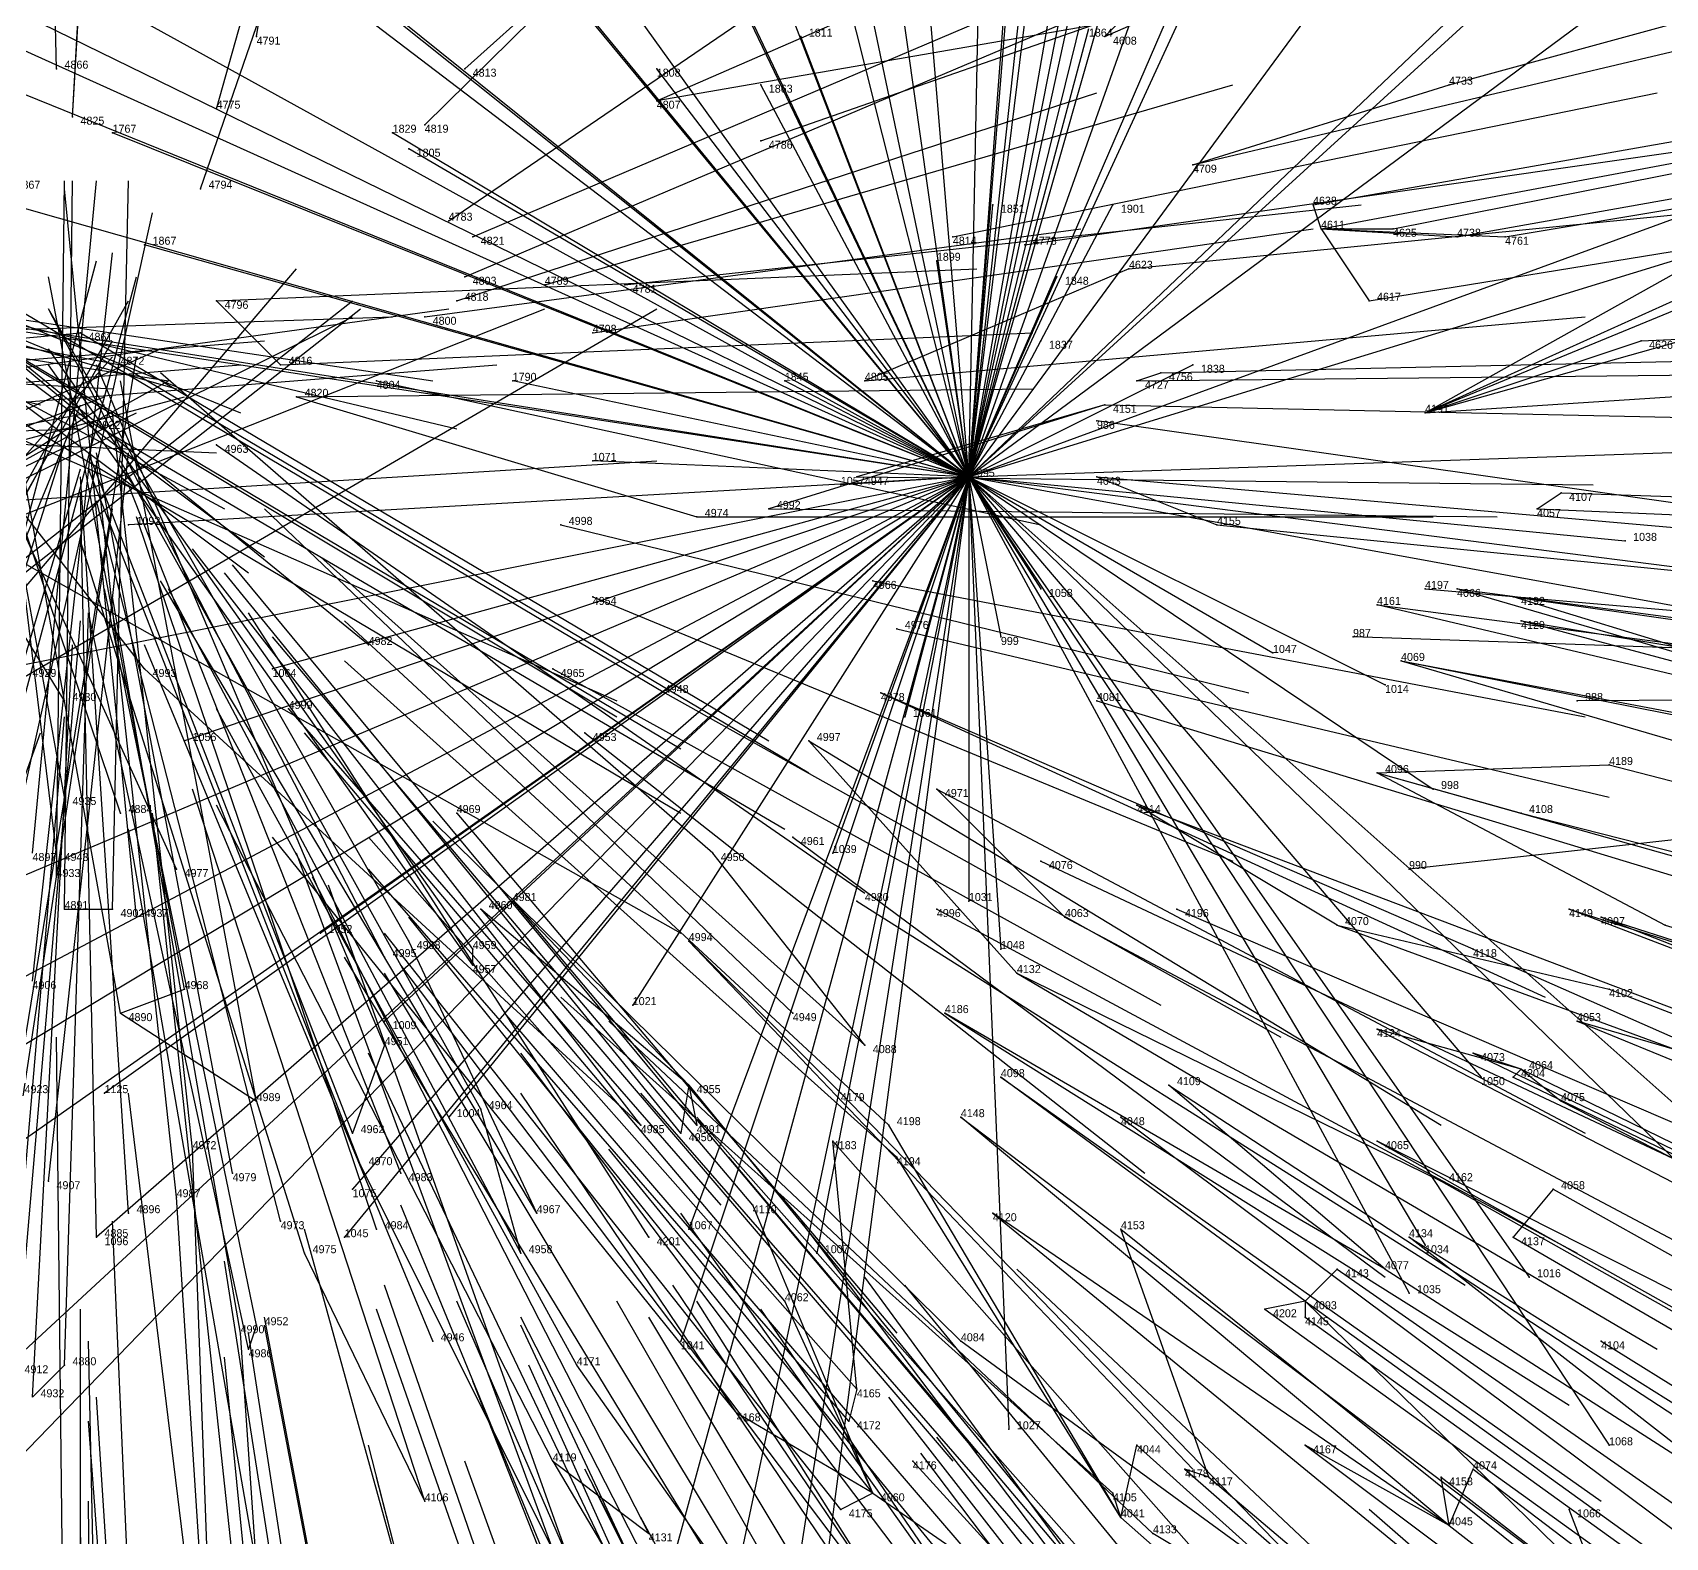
# Model space of a CAD drawing. Extents: x -0.5 to 0.59, y -0.5 to 0.58.
# Drawn here: x -0.008 to 0.196, y -0.1385 to 0.0495 of the extents above; entities that cross this region are included whole.
import ezdxf

# ---------------------------------------------------------------- set-up
doc = ezdxf.new("R2010")
doc.units = 0
for name, color, linetype in [('Facilities', 3, 'CONTINUOUS'), ('Facilities_lines', 3, 'CONTINUOUS'), ('Normals', 1, 'CONTINUOUS'), ('Source_points', 5, 'CONTINUOUS'), ('Text', 3, 'CONTINUOUS')]:
    doc.layers.add(name, color=color, linetype=linetype)

msp = doc.modelspace()

# ---------------------------------------------------------------- linework, layer by layer
at = {"layer": 'Facilities', "color": 3}
for p in [(0.02, 0.049, -0.132), (-0.005, 0.045, -0.114), (0.046, 0.045, -0.161), (-0.003, 0.039, -0.098), (0.015, 0.04, -0.107), (0.041, 0.038, -0.139), (0.083, 0.036, -0.226), (0.137, 0.033, -0.351), (0.013, 0.03, -0.083), (0.044, 0.026, -0.127), (0.153, 0.025, -0.388), (0.047, 0.024, -0.132), (0.107, 0.024, -0.273), (0.116, 0.023, -0.296), (0.046, 0.019, -0.125), (0.129, 0.02, -0.326), (0.056, 0.018, -0.146), (0.066, 0.018, -0.171), (0.015, 0.016, -0.056), (0.045, 0.016, -0.12), (0.041, 0.014, -0.109), (0.062, 0.012, -0.158), (0.035, 0.006, -0.088), (0.13, 0.006, -0.326), (0.025, 0.004, -0.064), (0.126, 0.003, -0.316), (0.166, 0.002, -0.414), (0.015, -0.002, -0.038), (0.109, -0.006, -1.25), (0.125, -0.006, -0.312), (0.18, -0.01, -0.45), (0.058, -0.012, -0.149), (0.097, -0.019, -0.246), (0.166, -0.02, -0.417), (0.062, -0.021, -0.163), (0.1, -0.025, -0.258), (0.034, -0.027, -0.108), (0.057, -0.03, -0.161), (0.163, -0.029, -0.413), (-0.004, -0.034, -0.085), (0.071, -0.033, -0.194), (0.125, -0.034, -0.323), (0.024, -0.035, -0.105), (0.061, -0.038, -0.181), (0.16, -0.043, -0.415), (-0.004, -0.046, -0.116), (0.003, -0.048, -0.119), (0.045, -0.048, -0.164), (0.087, -0.051, -0.253), (-0.005, -0.053, -0.133), (0.01, -0.055, -0.141), (0.118, -0.054, -0.326), (-0.005, -0.056, -0.14), (0.095, -0.059, -0.28), (-0.004, -0.06, -0.15), (0.005, -0.061, -0.152), (0.105, -0.06, -0.302), (0.121, -0.061, -0.338), (0.135, -0.06, -0.37), (0.155, -0.062, -0.418), (0.172, -0.065, -0.459), (0.036, -0.066, -0.188), (0.047, -0.067, -0.205), (0.115, -0.068, -0.333), (0.003, -0.073, -0.183), (0.087, -0.073, -0.284), (0.036, -0.077, -0.212), (0.096, -0.077, -0.308), (0.178, -0.08, -0.488), (0.074, -0.082, -0.278), (0.093, -0.083, -0.312), (0.068, -0.087, -0.277), (0.128, -0.086, -0.385), (0.017, -0.093, -0.237), (0.038, -0.093, -0.253), (-0.006, -0.094, -0.236), (0.182, -0.095, -0.514), (0.004, -0.098, -0.245), (0.023, -0.099, -0.255), (0.055, -0.098, -0.28), (0, -0.101, -0.252), (0.035, -0.1, -0.264), (0.069, -0.101, -0.306), (0.053, -0.103, -0.289), (0.161, -0.105, -0.48), (0.151, -0.109, -0.467), (0.02, -0.112, -0.284), (0.042, -0.114, -0.303), (0.188, -0.114, -0.549), (-0.004, -0.117, -0.291), (0.095, -0.12, -0.383), (0.057, -0.129, -0.352), (0.102, -0.129, -0.411), (0.139, -0.131, -0.478), (0.041, -0.134, -0.349), (0.097, -0.133, -0.412), (0.128, -0.136, -0.466), (0.169, -0.137, -0.543)]:
    msp.add_point(p, dxfattribs=at)
at = {"layer": 'Facilities_lines', "color": 3}
for p, q in [((0.109, -0.006, -1.25), (0.112, 0.143, -1.25)), ((0.109, -0.006, -1.25), (0.127, 0.14, -1.25)), ((0.109, -0.006, -1.25), (0.12, 0.139, -1.25)), ((0.109, -0.006, -1.25), (0.146, 0.124, -1.25)), ((0.109, -0.006, -1.25), (0.091, 0.121, -1.25)), ((0.109, -0.006, -1.25), (0.247, 0.12, -1.25)), ((0.109, -0.006, -1.25), (0.138, 0.112, -1.25)), ((-0.003, 0.039, -0.098), (0.001, 0.107, -0.268)), ((0.109, -0.006, -1.25), (0.157, 0.105, -1.25)), ((0.109, -0.006, -1.25), (0.03, 0.104, -1.25)), ((0.109, -0.006, -1.25), (0.086, 0.104, -1.25)), ((0.109, -0.006, -1.25), (0.128, 0.103, -1.25)), ((0.109, -0.006, -1.25), (0.082, 0.101, -1.25)), ((0.109, -0.006, -1.25), (0.06, 0.097, -1.25)), ((0.109, -0.006, -1.25), (0.213, 0.093, -1.25)), ((0.109, -0.006, -1.25), (0.128, 0.09, -1.25)), ((0.109, -0.006, -1.25), (0.035, 0.084, -1.25)), ((0.109, -0.006, -1.25), (0.15, 0.083, -1.25)), ((0.109, -0.006, -1.25), (0.128, 0.081, -1.25)), ((0.109, -0.006, -1.25), (0.173, 0.081, -1.25)), ((0.109, -0.006, -1.25), (0, 0.077, -1.25)), ((0.109, -0.006, -1.25), (0.042, 0.075, -1.25)), ((0.109, -0.006, -1.25), (-0.055, 0.068, -1.25)), ((0.109, -0.006, -1.25), (-0.027, 0.069, -1.25)), ((0.109, -0.006, -1.25), (0.073, 0.069, -1.25)), ((0.109, -0.006, -1.25), (0.081, 0.067, -1.25)), ((0.109, -0.006, -1.25), (0.103, 0.066, -1.25)), ((0.109, -0.006, -1.25), (-0.054, 0.06, -1.25)), ((0.109, -0.006, -1.25), (0.025, 0.061, -1.25)), ((0.109, -0.006, -1.25), (-0.024, 0.059, -1.25)), ((0.109, -0.006, -1.25), (0.116, 0.058, -1.25)), ((0.109, -0.006, -1.25), (0.194, 0.057, -1.25)), ((0.109, -0.006, -1.25), (0.114, 0.056, -1.25)), ((0.109, -0.006, -1.25), (0.131, 0.056, -1.25)), ((0.109, -0.006, -1.25), (0.038, 0.051, -1.25)), ((0.128, 0.051, -0.343), (0.07, 0.041, -0.202)), ((0.109, -0.006, -1.25), (0.088, 0.049, -1.25)), ((0.109, -0.006, -1.25), (0.124, 0.05, -1.25)), ((0.128, 0.051, -0.343), (0.126, 0.049, -0.338)), ((0.109, -0.006, -1.25), (0.07, 0.045, -1.25)), ((0.109, -0.006, -1.25), (0.083, 0.043, -1.25)), ((0.137, 0.033, -0.351), (0.169, 0.043, -0.436)), ((0.109, -0.006, -1.25), (0.24, 0.042, -1.25)), ((0.109, -0.006, -1.25), (-0.053, 0.04, -1.25)), ((0.109, -0.006, -1.25), (0.002, 0.037, -1.25)), ((0.109, -0.006, -1.25), (0.037, 0.037, -1.25)), ((0.109, -0.006, -1.25), (0.039, 0.035, -1.25)), ((0.109, -0.006, -1.25), (0.236, 0.033, -1.25)), ((0.109, -0.006, -1.25), (0.112, 0.028, -1.25)), ((0.109, -0.006, -1.25), (0.127, 0.028, -1.25)), ((0.153, 0.025, -0.388), (0.152, 0.028, -0.386)), ((0.153, 0.025, -0.388), (0.159, 0.016, -0.4)), ((0.153, 0.025, -0.388), (0.162, 0.025, -0.408)), ((0.153, 0.025, -0.388), (0.17, 0.024, -0.428)), ((0.153, 0.025, -0.388), (0.176, 0.024, -0.443)), ((0.109, -0.006, -1.25), (0.006, 0.023, -1.25)), ((0.109, -0.006, -1.25), (0.105, 0.021, -1.25)), ((0.166, 0.002, -0.414), (0.2, 0.021, -0.503)), ((0.129, 0.02, -0.326), (0.096, 0.006, -0.239)), ((0.109, -0.006, -1.25), (0.12, 0.019, -1.25)), ((0.166, 0.002, -0.414), (0.23, 0.02, -0.577)), ((0.109, -0.006, -1.25), (-0.031, 0.016, -1.25)), ((0.015, 0.016, -0.056), (0.023, 0.008, -0.061)), ((0.166, 0.002, -0.414), (0.197, 0.016, -0.495)), ((0.166, 0.002, -0.414), (0.2, 0.016, -0.5)), ((0.109, -0.006, -1.25), (-0.015, 0.013, -1.25)), ((-0.013, 0.011, -0.043), (-0.002, 0.012, -0.03)), ((-0.013, 0.011, -0.043), (0.003, 0.008, -0.022)), ((-0.013, 0.011, -0.043), (-0.001, 0.001, -0.002)), ((0.109, -0.006, -1.25), (0.118, 0.011, -1.25)), ((0.166, 0.002, -0.414), (0.193, 0.011, -0.483)), ((0.109, -0.006, -1.25), (0.137, 0.008, -1.25)), ((0.13, 0.006, -0.326), (0.133, 0.007, -0.334)), ((0.109, -0.006, -1.25), (0.052, 0.006, -1.25)), ((0.109, -0.006, -1.25), (0.086, 0.006, -1.25)), ((0.025, 0.004, -0.064), (0.075, -0.011, -0.191)), ((0.126, 0.003, -0.316), (0.084, -0.01, -0.212)), ((0.126, 0.003, -0.316), (0.095, -0.006, -0.238)), ((0.364, -0.033, -1.25), (0.125, 0.001, -1.25)), ((0.109, -0.006, -1.25), (0.224, -0.002, -1.25)), ((0.109, -0.006, -1.25), (0.062, -0.004, -1.25)), ((0.109, -0.006, -1.25), (-0.102, -0.048, -1.25)), ((0.109, -0.006, -1.25), (-0.027, -0.078, -1.25)), ((0.109, -0.006, -1.25), (-0.025, -0.1, -1.25)), ((0.109, -0.006, -1.25), (-0.024, -0.129, -1.25)), ((0.109, -0.006, -1.25), (-0.024, -0.086, -1.25)), ((0.109, -0.006, -1.25), (-0.019, -0.06, -1.25)), ((0.109, -0.006, -1.25), (-0.011, -0.13, -1.25)), ((0.109, -0.006, -1.25), (0, -0.101, -1.25)), ((0.109, -0.006, -1.25), (0.001, -0.083, -1.25)), ((0.109, -0.006, -1.25), (0.004, -0.012, -1.25)), ((0.109, -0.006, -1.25), (0.011, -0.039, -1.25)), ((0.109, -0.006, -1.25), (0.022, -0.03, -1.25)), ((0.109, -0.006, -1.25), (0.028, -0.063, -1.25)), ((0.109, -0.006, -1.25), (0.031, -0.101, -1.25)), ((0.109, -0.006, -1.25), (0.032, -0.095, -1.25)), ((0.109, -0.006, -1.25), (0.036, -0.074, -1.25)), ((0.109, -0.006, -1.25), (0.044, -0.086, -1.25)), ((0.109, -0.006, -1.25), (0.067, -0.072, -1.25)), ((0.109, -0.006, -1.25), (0.071, -0.145, -1.25)), ((0.109, -0.006, -1.25), (0.073, -0.114, -1.25)), ((0.109, -0.006, -1.25), (0.074, -0.1, -1.25)), ((0.109, -0.006, -1.25), (0.076, -0.162, -1.25)), ((0.109, -0.006, -1.25), (0.085, -0.159, -1.25)), ((0.109, -0.006, -1.25), (0.088, -0.166, -1.25)), ((0.109, -0.006, -1.25), (0.09, -0.103, -1.25)), ((0.109, -0.006, -1.25), (0.092, -0.053, -1.25)), ((0.109, -0.006, -1.25), (0.093, -0.007, -1.25)), ((0.109, -0.006, -1.25), (0.101, -0.036, -1.25)), ((0.109, -0.006, -1.25), (0.167, -0.045, -1.25)), ((0.109, -0.006, -1.25), (0.113, -0.026, -1.25)), ((0.109, -0.006, -1.25), (0.226, -0.11, -1.25)), ((0.109, -0.006, -1.25), (0.235, -0.029, -1.25)), ((0.109, -0.006, -1.25), (0.161, -0.032, -1.25)), ((0.109, -0.006, -1.25), (0.179, -0.106, -1.25)), ((0.109, -0.006, -1.25), (0.114, -0.125, -1.25)), ((0.109, -0.006, -1.25), (0.203, -0.018, -1.25)), ((0.109, -0.006, -1.25), (0.109, -0.059, -1.25)), ((0.109, -0.006, -1.25), (0.2, -0.094, -1.25)), ((0.109, -0.006, -1.25), (0.166, -0.102, -1.25)), ((0.109, -0.006, -1.25), (0.164, -0.108, -1.25)), ((0.109, -0.006, -1.25), (0.191, -0.014, -1.25)), ((0.109, -0.006, -1.25), (0.147, -0.028, -1.25)), ((0.109, -0.006, -1.25), (0.113, -0.065, -1.25)), ((0.109, -0.006, -1.25), (0.173, -0.081, -1.25)), ((0.109, -0.006, -1.25), (0.118, -0.02, -1.25)), ((0.109, -0.006, -1.25), (0.189, -0.127, -1.25)), ((0.125, -0.006, -0.312), (0.14, -0.012, -0.35)), ((0.18, -0.01, -0.45), (0.183, -0.008, -0.459)), ((0.249, -0.043, -0.633), (0.17, -0.02, -0.428)), ((0.249, -0.043, -0.633), (0.16, -0.022, -0.403)), ((0.249, -0.043, -0.633), (0.177, -0.021, -0.446)), ((0.249, -0.043, -0.633), (0.178, -0.024, -0.448)), ((0.364, -0.033, -1.25), (0.157, -0.026, -1.25)), ((0.068, -0.087, -0.277), (0.006, -0.03, -0.077)), ((0.163, -0.029, -0.413), (0.2, -0.036, -0.509)), ((0.163, -0.029, -0.413), (0.204, -0.041, -0.519)), ((0.163, -0.029, -0.413), (0.211, -0.043, -0.538)), ((0.172, -0.065, -0.459), (0.098, -0.033, -0.258)), ((0.364, -0.033, -1.25), (0.164, -0.055, -1.25)), ((0.364, -0.033, -1.25), (0.185, -0.034, -1.25)), ((0.115, -0.068, -0.333), (0.089, -0.039, -0.244)), ((0.16, -0.043, -0.415), (0.189, -0.042, -0.483)), ((0.16, -0.043, -0.415), (0.178, -0.048, -0.461)), ((0.16, -0.043, -0.415), (0.196, -0.062, -0.514)), ((0.121, -0.061, -0.338), (0.105, -0.045, -0.286)), ((0.155, -0.062, -0.418), (0.13, -0.047, -0.346)), ((0.096, -0.077, -0.308), (0.077, -0.053, -0.235)), ((0.074, -0.082, -0.278), (0.052, -0.059, -0.195)), ((-0.004, -0.06, -0.15), (0.002, -0.06, -0.151)), ((0.074, -0.082, -0.278), (0.048, -0.06, -0.192)), ((0.257, -0.088, -0.68), (0.184, -0.06, -0.483)), ((0.257, -0.088, -0.68), (0.188, -0.061, -0.493)), ((0.155, -0.062, -0.418), (0.189, -0.07, -0.503)), ((0.055, -0.098, -0.28), (0.039, -0.064, -0.188)), ((0.047, -0.067, -0.205), (0.047, -0.065, -0.199)), ((0.093, -0.083, -0.312), (0.074, -0.064, -0.244)), ((0.115, -0.068, -0.333), (0.168, -0.094, -0.481)), ((0.003, -0.073, -0.183), (0.011, -0.07, -0.176)), ((0.003, -0.073, -0.183), (0.02, -0.084, -0.215)), ((0.161, -0.105, -0.48), (0.106, -0.073, -0.321)), ((0.178, -0.08, -0.488), (0.16, -0.075, -0.441)), ((0.233, -0.088, -0.622), (0.185, -0.074, -0.497)), ((0.036, -0.077, -0.212), (0.032, -0.088, -0.234)), ((0.178, -0.08, -0.488), (0.172, -0.078, -0.473)), ((0.151, -0.109, -0.467), (0.113, -0.081, -0.347)), ((0.178, -0.08, -0.488), (0.177, -0.081, -0.487)), ((0.178, -0.08, -0.488), (0.183, -0.084, -0.502)), ((0.074, -0.082, -0.278), (0.073, -0.088, -0.287)), ((0.074, -0.082, -0.278), (0.075, -0.087, -0.287)), ((0.161, -0.105, -0.48), (0.134, -0.082, -0.393)), ((0.053, -0.103, -0.289), (0.048, -0.085, -0.244)), ((0.128, -0.136, -0.466), (0.099, -0.087, -0.329)), ((0.169, -0.137, -0.543), (0.108, -0.086, -0.344)), ((0.095, -0.12, -0.383), (0.092, -0.089, -0.32)), ((0.241, -0.13, -0.686), (0.16, -0.089, -0.458)), ((0.015, -0.173, -0.435), (0.012, -0.09, -0.226)), ((0.128, -0.136, -0.466), (0.1, -0.091, -0.338)), ((0.057, -0.14, -0.378), (0.033, -0.092, -0.244)), ((0.182, -0.095, -0.514), (0.177, -0.101, -0.511)), ((0.015, -0.173, -0.435), (0.01, -0.096, -0.24)), ((0.097, -0.133, -0.412), (0.082, -0.097, -0.317)), ((0.169, -0.137, -0.543), (0.112, -0.098, -0.371)), ((0.139, -0.131, -0.478), (0.128, -0.1, -0.405)), ((0.223, -0.147, -0.667), (0.164, -0.101, -0.481)), ((0.041, -0.134, -0.349), (0.026, -0.103, -0.266)), ((0.151, -0.109, -0.467), (0.155, -0.105, -0.47)), ((0.097, -0.133, -0.412), (0.086, -0.109, -0.346)), ((0.151, -0.109, -0.467), (0.146, -0.11, -0.458)), ((0.151, -0.109, -0.467), (0.19, -0.147, -0.602)), ((0.151, -0.109, -0.467), (0.151, -0.111, -0.469)), ((0.02, -0.112, -0.284), (0.019, -0.115, -0.292)), ((0.02, -0.142, -0.358), (0.018, -0.113, -0.285)), ((0.182, -0.168, -0.62), (0.108, -0.114, -0.392)), ((-0.004, -0.117, -0.291), (-0.008, -0.121, -0.302)), ((0.111, -0.189, -0.547), (0.06, -0.117, -0.328)), ((0.095, -0.12, -0.383), (0.094, -0.124, -0.39)), ((0.097, -0.133, -0.412), (0.08, -0.123, -0.367)), ((0.128, -0.136, -0.466), (0.13, -0.127, -0.454)), ((0.169, -0.137, -0.543), (0.151, -0.127, -0.494)), ((0.057, -0.129, -0.352), (0.069, -0.138, -0.385)), ((0.057, -0.129, -0.352), (0.095, -0.193, -0.538)), ((0.139, -0.131, -0.478), (0.136, -0.13, -0.471)), ((0.169, -0.137, -0.543), (0.172, -0.13, -0.538)), ((0.169, -0.137, -0.543), (0.168, -0.131, -0.533)), ((0.097, -0.133, -0.412), (0.093, -0.135, -0.41)), ((0.097, -0.133, -0.412), (0.139, -0.162, -0.533)), ((0.128, -0.136, -0.466), (0.127, -0.133, -0.46)), ((0.236, -0.27, -1.25), (0.184, -0.135, -1.25)), ((0.182, -0.168, -0.62), (0.132, -0.138, -0.476))]:
    msp.add_line(p, q, dxfattribs=at)
at = {"layer": 'Normals', "color": 1}
for p, q in [((0.02, 0.049, -0.132), (0.034, 0.138, -0.089)), ((-0.005, 0.045, -0.114), (-0.007, 0.132, -0.065)), ((-0.003, 0.039, -0.098), (0.002, 0.128, -0.052)), ((0.015, 0.04, -0.107), (0.038, 0.122, -0.055)), ((0.013, 0.03, -0.083), (0.043, 0.117, -0.042)), ((0.046, 0.045, -0.161), (0.112, 0.104, -0.115)), ((0.041, 0.038, -0.139), (0.104, 0.1, -0.092)), ((0.126, 0.049, -0.338), (0.21, 0.086, -0.299)), ((0.07, 0.041, -0.202), (0.155, 0.078, -0.164)), ((0.044, 0.026, -0.127), (0.113, 0.073, -0.073)), ((0.083, 0.036, -0.226), (0.169, 0.066, -0.185)), ((0.169, 0.043, -0.436), (0.257, 0.067, -0.395)), ((0.047, 0.024, -0.132), (0.127, 0.058, -0.082)), ((0.137, 0.033, -0.351), (0.226, 0.054, -0.311)), ((0.046, 0.019, -0.125), (0.124, 0.052, -0.071)), ((0.088, 0.049, -1.25), (0.088, 0.049, -1.15)), ((0.07, 0.045, -1.25), (0.07, 0.045, -1.15)), ((-0.089, 0.044, -0.247), (-0.004, 0.009, -0.288)), ((0.056, 0.018, -0.146), (0.142, 0.043, -0.103)), ((0.083, 0.043, -1.25), (0.083, 0.043, -1.15)), ((0.152, 0.028, -0.386), (0.243, 0.044, -0.348)), ((0.162, 0.025, -0.408), (0.253, 0.043, -0.371)), ((0.006, -0.03, -0.077), (-0.05, 0.042, -0.118)), ((0.045, 0.016, -0.12), (0.125, 0.042, -0.066)), ((0.107, 0.024, -0.273), (0.195, 0.042, -0.23)), ((0.153, 0.025, -0.388), (0.244, 0.042, -0.35)), ((-0.004, -0.034, -0.085), (-0.049, 0.039, -0.136)), ((0.17, 0.024, -0.428), (0.26, 0.04, -0.389)), ((0.176, 0.024, -0.443), (0.266, 0.039, -0.404)), ((-0.068, 0.037, -0.193), (0.018, 0.002, -0.231)), ((-0.051, 0.038, -0.16), (0.021, -0.016, -0.204)), ((0.002, 0.037, -1.25), (0.002, 0.037, -1.15)), ((0.037, 0.037, -1.25), (0.037, 0.037, -1.15)), ((-0.053, 0.036, -0.161), (0.019, -0.018, -0.204)), ((0.039, 0.035, -1.25), (0.039, 0.035, -1.15)), ((0.116, 0.023, -0.296), (0.207, 0.036, -0.257)), ((-0.062, 0.032, -0.174), (0.016, -0.01, -0.22)), ((-0.004, -0.046, -0.116), (-0.018, 0.031, -0.178)), ((-0.008, -0.053, -0.135), (0, 0.031, -0.188)), ((-0.005, -0.056, -0.14), (-0.004, 0.031, -0.189)), ((-0.004, -0.06, -0.15), (-0.003, 0.031, -0.192)), ((0.002, -0.06, -0.151), (0.004, 0.031, -0.192)), ((0.159, 0.016, -0.4), (0.251, 0.031, -0.362)), ((-0.078, 0.03, -0.209), (0.01, 0.005, -0.25)), ((0.003, -0.048, -0.119), (-0.023, 0.029, -0.178)), ((-0.005, -0.053, -0.133), (-0.015, 0.029, -0.19)), ((0.005, -0.061, -0.152), (-0.004, 0.03, -0.193)), ((0.129, 0.02, -0.326), (0.22, 0.029, -0.285)), ((-0.013, -0.063, -0.161), (0.007, 0.027, -0.199)), ((0.066, 0.018, -0.171), (0.158, 0.028, -0.134)), ((0.112, 0.028, -1.25), (0.112, 0.028, -1.15)), ((0.127, 0.028, -1.25), (0.127, 0.028, -1.15)), ((0.034, -0.027, -0.108), (-0.031, 0.026, -0.163)), ((0.041, 0.014, -0.109), (0.123, 0.025, -0.052)), ((0.062, 0.012, -0.158), (0.152, 0.025, -0.115)), ((-0.096, 0.024, -0.248), (-0.007, 0.003, -0.289)), ((0.006, 0.023, -1.25), (0.006, 0.023, -1.15)), ((0.01, -0.055, -0.141), (-0.025, 0.022, -0.193)), ((-0.024, -0.069, -0.182), (0, 0.021, -0.218)), ((-0.008, -0.069, -0.175), (0.002, 0.022, -0.214)), ((0.105, 0.021, -1.25), (0.105, 0.021, -1.15)), ((-0.081, 0.02, -0.207), (0.009, 0.006, -0.249)), ((-0.045, 0.019, -0.122), (0.042, 0.006, -0.171)), ((-0.039, 0.02, -0.11), (0.045, 0, -0.16)), ((-0.033, -0.048, -0.147), (0.025, 0.02, -0.191)), ((-0.019, -0.071, -0.183), (0.005, 0.019, -0.219)), ((0.011, -0.07, -0.176), (-0.006, 0.019, -0.219)), ((0.015, 0.016, -0.056), (0.11, 0.02, -0.022)), ((0.12, 0.019, -1.25), (0.12, 0.019, -1.15)), ((-0.015, 0.018, -0.059), (0.071, -0.033, -0.072)), ((-0.043, 0.003, -0.109), (0.044, 0.015, -0.156)), ((-0.041, -0.064, -0.191), (0.004, 0.016, -0.23)), ((-0.038, -0.039, -0.136), (0.032, 0.016, -0.18)), ((-0.037, -0.04, -0.136), (0.033, 0.015, -0.181)), ((-0.03, -0.019, -0.089), (0.056, 0.015, -0.127)), ((-0.02, 0.015, -0.063), (0.065, -0.036, -0.076)), ((0.003, -0.073, -0.183), (-0.013, 0.016, -0.224)), ((-0.009, -0.031, -0.08), (0.07, 0.015, -0.121)), ((0.039, -0.064, -0.188), (-0.006, 0.015, -0.229)), ((0.036, -0.066, -0.188), (-0.006, 0.015, -0.23)), ((0.193, 0.011, -0.483), (0.286, 0.015, -0.446)), ((-0.052, 0.011, -0.132), (0.037, 0.014, -0.179)), ((-0.049, -0.026, -0.139), (0.032, 0.014, -0.181)), ((0.096, 0.006, -0.239), (0.186, 0.014, -0.198)), ((-0.067, 0.004, -0.168), (0.021, 0.011, -0.214)), ((-0.044, -0.07, -0.206), (0.002, 0.011, -0.243)), ((-0.013, 0.011, -0.043), (0.073, -0.04, -0.045)), ((-0.002, 0.012, -0.03), (0.084, -0.039, -0.032)), ((0.023, 0.008, -0.061), (0.117, 0.012, -0.028)), ((0.118, 0.011, -1.25), (0.118, 0.011, -1.15)), ((-0.088, 0.01, -0.221), (0.002, 0.005, -0.264)), ((-0.072, -0.026, -0.192), (0.008, 0.01, -0.24)), ((-0.059, -0.06, -0.21), (0.002, 0.009, -0.248)), ((-0.01, -0.083, -0.209), (0.005, 0.009, -0.245)), ((0.047, -0.065, -0.199), (-0.006, 0.01, -0.24)), ((0.133, 0.007, -0.334), (0.224, 0.009, -0.292)), ((-0.069, 0.001, -0.172), (0.018, 0.008, -0.221)), ((-0.039, 0.001, -0.098), (0.05, 0.008, -0.143)), ((0.047, -0.067, -0.205), (-0.006, 0.008, -0.246)), ((0.036, -0.077, -0.212), (0, 0.008, -0.252)), ((0.003, 0.008, -0.022), (0.089, -0.043, -0.024)), ((0.077, -0.053, -0.235), (0.008, 0.007, -0.275)), ((0.13, 0.006, -0.326), (0.222, 0.007, -0.285)), ((0.137, 0.008, -1.25), (0.137, 0.008, -1.15)), ((0.166, 0.002, -0.414), (0.258, 0.008, -0.377)), ((-0.069, -0.037, -0.196), (0.009, 0.006, -0.241)), ((-0.026, 0.006, -0.067), (0.065, -0.034, -0.074)), ((0.02, -0.084, -0.215), (0.003, 0.006, -0.255)), ((0.025, 0.004, -0.064), (0.117, 0.005, -0.024)), ((0.035, 0.006, -0.088), (0.118, -0.012, -0.035)), ((0.052, 0.006, -1.25), (0.052, 0.006, -1.15)), ((0.086, 0.006, -1.25), (0.086, 0.006, -1.15)), ((-0.084, -0.028, -0.22), (0.001, 0.004, -0.263)), ((-0.075, -0.019, -0.195), (0.011, 0.004, -0.24)), ((-0.075, -0.046, -0.22), (0.001, 0.003, -0.262)), ((-0.037, -0.082, -0.225), (-0.002, 0.003, -0.265)), ((-0.013, 0.003, -0.034), (0.073, -0.048, -0.036)), ((0.126, 0.003, -0.316), (0.218, 0.001, -0.276)), ((-0.095, -0.003, -0.236), (-0.002, 0, -0.274)), ((-0.093, -0.015, -0.235), (-0.001, 0.002, -0.272)), ((-0.076, -0.037, -0.213), (0.005, 0.002, -0.256)), ((-0.075, 0.001, -0.188), (0.015, -0.003, -0.232)), ((-0.001, 0.001, -0.002), (0.086, -0.05, -0.004)), ((0.012, -0.09, -0.226), (0.002, 0.002, -0.265)), ((0.125, 0.001, -1.25), (0.125, 0.001, -1.15)), ((-0.032, -0.09, -0.238), (-0.004, -0.002, -0.278)), ((0.015, -0.002, -0.038), (0.096, -0.058, -0.018)), ((-0.05, -0.084, -0.244), (-0.006, -0.003, -0.284)), ((-0.027, -0.01, -0.072), (0.07, -0.004, -0.095)), ((-0.006, -0.094, -0.236), (0.004, -0.003, -0.276)), ((0.032, -0.088, -0.234), (-0.001, -0.003, -0.274)), ((0.017, -0.093, -0.237), (0, -0.003, -0.276)), ((0.01, -0.096, -0.24), (0, -0.004, -0.279)), ((0.048, -0.085, -0.244), (0.003, -0.004, -0.282)), ((0.062, -0.004, -1.25), (0.062, -0.004, -1.15)), ((-0.028, -0.093, -0.244), (-0.002, -0.005, -0.282)), ((0.004, -0.098, -0.245), (-0.002, -0.006, -0.283)), ((0.033, -0.092, -0.244), (-0.001, -0.005, -0.281)), ((0.095, -0.006, -0.238), (0.187, -0.007, -0.198)), ((0.109, -0.006, -1.25), (0.109, -0.006, -1.15)), ((0.125, -0.006, -0.312), (0.216, -0.014, -0.271)), ((0, -0.101, -0.252), (-0.002, -0.008, -0.289)), ((0.038, -0.093, -0.253), (0.004, -0.007, -0.29)), ((0.093, -0.007, -1.25), (0.093, -0.007, -1.15)), ((0.183, -0.008, -0.459), (0.276, -0.011, -0.422)), ((-0.012, -0.102, -0.257), (0.002, -0.01, -0.294)), ((0.023, -0.099, -0.255), (0, -0.009, -0.292)), ((0.087, -0.073, -0.284), (0.021, -0.01, -0.326)), ((0.084, -0.01, -0.212), (0.175, -0.011, -0.17)), ((0.18, -0.01, -0.45), (0.273, -0.014, -0.414)), ((0.004, -0.012, -1.25), (0.004, -0.012, -1.15)), ((0.035, -0.1, -0.264), (0.005, -0.011, -0.3)), ((0.058, -0.012, -0.149), (0.144, -0.033, -0.101)), ((0.075, -0.011, -0.191), (0.167, -0.011, -0.151)), ((0.14, -0.012, -0.35), (0.23, -0.021, -0.309)), ((-0.014, -0.014, -0.05), (0.073, -0.063, -0.044)), ((0.026, -0.103, -0.266), (-0.002, -0.014, -0.302)), ((0.191, -0.014, -1.25), (0.191, -0.014, -1.15)), ((0.068, -0.087, -0.277), (0.012, -0.015, -0.318)), ((0.096, -0.077, -0.308), (0.028, -0.016, -0.349)), ((0.073, -0.088, -0.287), (0.016, -0.018, -0.33)), ((0.075, -0.087, -0.287), (0.017, -0.017, -0.33)), ((0.02, -0.112, -0.284), (0.001, -0.02, -0.318)), ((0.055, -0.098, -0.28), (0.008, -0.019, -0.32)), ((0.053, -0.103, -0.289), (0.009, -0.02, -0.325)), ((0.097, -0.019, -0.246), (0.186, -0.036, -0.205)), ((0.118, -0.02, -1.25), (0.118, -0.02, -1.15)), ((0.166, -0.02, -0.417), (0.258, -0.028, -0.379)), ((0.17, -0.02, -0.428), (0.261, -0.032, -0.389)), ((0.018, -0.113, -0.285), (0.002, -0.021, -0.321)), ((0.062, -0.021, -0.163), (0.142, -0.054, -0.114)), ((0.16, -0.022, -0.403), (0.252, -0.034, -0.365)), ((0.177, -0.021, -0.446), (0.269, -0.034, -0.408)), ((-0.01, -0.117, -0.294), (-0.002, -0.024, -0.33)), ((-0.004, -0.117, -0.291), (-0.001, -0.023, -0.327)), ((0.019, -0.115, -0.292), (-0.001, -0.023, -0.324)), ((0.069, -0.101, -0.306), (0.019, -0.023, -0.343)), ((0.099, -0.087, -0.329), (0.031, -0.024, -0.367)), ((0.178, -0.024, -0.448), (0.268, -0.039, -0.409)), ((0.082, -0.097, -0.317), (0.022, -0.026, -0.355)), ((0.1, -0.025, -0.258), (0.189, -0.046, -0.217)), ((0.113, -0.026, -1.25), (0.113, -0.026, -1.15)), ((0.157, -0.026, -1.25), (0.157, -0.026, -1.15)), ((-0.008, -0.121, -0.302), (-0.003, -0.027, -0.337)), ((0.042, -0.114, -0.303), (0.006, -0.027, -0.337)), ((0.147, -0.028, -1.25), (0.147, -0.028, -1.15)), ((0.022, -0.03, -1.25), (0.022, -0.03, -1.15)), ((0.1, -0.091, -0.338), (0.031, -0.029, -0.375)), ((0.057, -0.03, -0.161), (0.133, -0.072, -0.112)), ((0.163, -0.029, -0.413), (0.254, -0.047, -0.376)), ((0.161, -0.032, -1.25), (0.161, -0.032, -1.15)), ((0.071, -0.033, -0.194), (0.148, -0.076, -0.148)), ((0.098, -0.033, -0.258), (0.181, -0.071, -0.217)), ((0.125, -0.034, -0.323), (0.214, -0.061, -0.287)), ((0.185, -0.034, -1.25), (0.185, -0.034, -1.15)), ((-0.012, -0.129, -0.324), (-0.004, -0.036, -0.361)), ((0.06, -0.117, -0.328), (0.015, -0.035, -0.365)), ((0.024, -0.035, -0.105), (0.078, -0.097, -0.049)), ((0.101, -0.036, -1.25), (0.101, -0.036, -1.15)), ((-0.038, -0.124, -0.324), (-0.007, -0.038, -0.364)), ((0.086, -0.109, -0.346), (0.026, -0.038, -0.384)), ((0.061, -0.038, -0.181), (0.131, -0.093, -0.135)), ((0.011, -0.039, -1.25), (0.011, -0.039, -1.15)), ((0.089, -0.039, -0.244), (0.168, -0.087, -0.206)), ((0.189, -0.042, -0.483), (0.278, -0.065, -0.445)), ((0.16, -0.043, -0.415), (0.249, -0.068, -0.376)), ((0.041, -0.134, -0.349), (0.012, -0.045, -0.387)), ((0.105, -0.045, -0.286), (0.186, -0.088, -0.246)), ((0.167, -0.045, -1.25), (0.167, -0.045, -1.15)), ((0.017, -0.141, -0.354), (0.007, -0.048, -0.39)), ((0.057, -0.129, -0.352), (0.015, -0.047, -0.391)), ((0.045, -0.048, -0.164), (0.1, -0.113, -0.111)), ((0.13, -0.047, -0.346), (0.217, -0.08, -0.308)), ((0.178, -0.048, -0.461), (0.268, -0.071, -0.423)), ((0.02, -0.142, -0.358), (0.004, -0.05, -0.394)), ((0.08, -0.123, -0.367), (0.022, -0.051, -0.406)), ((0.095, -0.12, -0.383), (0.034, -0.051, -0.422)), ((0.108, -0.114, -0.392), (0.042, -0.049, -0.43)), ((0.087, -0.051, -0.253), (0.161, -0.106, -0.213)), ((0.057, -0.14, -0.378), (0.025, -0.053, -0.416)), ((0.092, -0.053, -1.25), (0.092, -0.053, -1.15)), ((0.094, -0.124, -0.39), (0.034, -0.055, -0.429)), ((0.118, -0.054, -0.326), (0.203, -0.094, -0.289)), ((0.164, -0.055, -1.25), (0.164, -0.055, -1.15)), ((0.069, -0.138, -0.385), (0.027, -0.056, -0.425)), ((0.06, -0.144, -0.39), (0.029, -0.057, -0.429)), ((0.052, -0.059, -0.195), (0.11, -0.128, -0.153)), ((0.095, -0.059, -0.28), (0.171, -0.107, -0.236)), ((0.109, -0.059, -1.25), (0.109, -0.059, -1.15)), ((0.097, -0.133, -0.412), (0.039, -0.061, -0.45)), ((0.048, -0.06, -0.192), (0.107, -0.129, -0.149)), ((0.105, -0.06, -0.302), (0.185, -0.103, -0.261)), ((0.121, -0.061, -0.338), (0.202, -0.104, -0.3)), ((0.135, -0.06, -0.37), (0.221, -0.097, -0.334)), ((0.184, -0.06, -0.483), (0.272, -0.088, -0.445)), ((0.188, -0.061, -0.493), (0.275, -0.089, -0.455)), ((0.028, -0.063, -1.25), (0.028, -0.063, -1.15)), ((0.093, -0.135, -0.41), (0.036, -0.063, -0.449)), ((0.155, -0.062, -0.418), (0.242, -0.094, -0.379)), ((0.196, -0.062, -0.514), (0.284, -0.089, -0.475)), ((0.074, -0.064, -0.244), (0.137, -0.13, -0.203)), ((0.113, -0.065, -1.25), (0.113, -0.065, -1.15)), ((0.172, -0.065, -0.459), (0.256, -0.102, -0.419)), ((0.079, -0.145, -0.414), (0.031, -0.066, -0.451)), ((0.094, -0.141, -0.424), (0.038, -0.067, -0.461)), ((0.084, -0.148, -0.426), (0.036, -0.068, -0.462)), ((0.115, -0.068, -0.333), (0.195, -0.115, -0.295)), ((0.127, -0.133, -0.46), (0.058, -0.071, -0.497)), ((0.189, -0.07, -0.503), (0.274, -0.103, -0.463)), ((0.112, -0.144, -0.456), (0.051, -0.073, -0.492)), ((0.067, -0.072, -1.25), (0.067, -0.072, -1.15)), ((0.106, -0.073, -0.321), (0.184, -0.122, -0.284)), ((0.036, -0.074, -1.25), (0.036, -0.074, -1.15)), ((0.132, -0.138, -0.476), (0.064, -0.074, -0.513)), ((0.16, -0.075, -0.441), (0.241, -0.117, -0.4)), ((0.185, -0.074, -0.497), (0.27, -0.109, -0.458)), ((-0.004, -0.167, -0.417), (-0.005, -0.076, -0.458)), ((0.074, -0.162, -0.446), (0.034, -0.078, -0.482)), ((0.109, -0.152, -0.469), (0.053, -0.078, -0.505)), ((0.172, -0.078, -0.473), (0.255, -0.118, -0.434)), ((0.113, -0.081, -0.347), (0.188, -0.134, -0.309)), ((0.173, -0.081, -1.25), (0.173, -0.081, -1.15)), ((0.177, -0.081, -0.487), (0.26, -0.121, -0.447)), ((0.178, -0.08, -0.488), (0.26, -0.12, -0.448)), ((0.001, -0.083, -1.25), (0.001, -0.083, -1.15)), ((0.015, -0.173, -0.435), (0.004, -0.083, -0.475)), ((0.105, -0.16, -0.479), (0.053, -0.083, -0.516)), ((0.129, -0.153, -0.5), (0.068, -0.083, -0.537)), ((0.074, -0.082, -0.278), (0.132, -0.153, -0.236)), ((0.093, -0.083, -0.312), (0.157, -0.149, -0.272)), ((0.134, -0.082, -0.393), (0.212, -0.133, -0.357)), ((0.183, -0.084, -0.502), (0.265, -0.126, -0.464)), ((0.044, -0.086, -1.25), (0.044, -0.086, -1.15)), ((0.137, -0.156, -0.518), (0.075, -0.086, -0.555)), ((0.108, -0.086, -0.344), (0.182, -0.142, -0.307)), ((0.128, -0.086, -0.385), (0.203, -0.142, -0.35)), ((0.092, -0.089, -0.32), (0.153, -0.158, -0.281)), ((0.16, -0.089, -0.458), (0.24, -0.134, -0.418)), ((0.123, -0.162, -0.508), (0.064, -0.09, -0.545)), ((0.139, -0.162, -0.533), (0.079, -0.091, -0.571)), ((0.032, -0.095, -1.25), (0.032, -0.095, -1.15)), ((0.168, -0.094, -0.481), (0.248, -0.139, -0.443)), ((0.182, -0.095, -0.514), (0.264, -0.141, -0.479)), ((0.073, -0.182, -0.491), (0.038, -0.097, -0.53)), ((0.006, -0.191, -0.479), (0.002, -0.099, -0.517)), ((0.127, -0.174, -0.538), (0.073, -0.098, -0.575)), ((0.144, -0.173, -0.563), (0.088, -0.099, -0.6)), ((0.112, -0.098, -0.371), (0.184, -0.157, -0.337)), ((0, -0.101, -1.25), (0, -0.101, -1.15)), ((0.05, -0.187, -0.484), (0.026, -0.1, -0.527)), ((0.031, -0.101, -1.25), (0.031, -0.101, -1.15)), ((0.074, -0.1, -1.25), (0.074, -0.1, -1.15)), ((0.128, -0.1, -0.405), (0.199, -0.157, -0.366)), ((0.164, -0.101, -0.481), (0.242, -0.15, -0.443)), ((0.166, -0.102, -1.25), (0.166, -0.102, -1.15)), ((0.177, -0.101, -0.511), (0.258, -0.148, -0.475)), ((0.03, -0.194, -0.49), (0.016, -0.104, -0.531)), ((0.09, -0.103, -1.25), (0.09, -0.103, -1.15)), ((0.151, -0.181, -0.59), (0.096, -0.106, -0.627)), ((0.182, -0.168, -0.62), (0.115, -0.105, -0.659)), ((0.155, -0.105, -0.47), (0.231, -0.158, -0.431)), ((0.161, -0.105, -0.48), (0.239, -0.155, -0.443)), ((0.179, -0.106, -1.25), (0.179, -0.106, -1.15)), ((0.066, -0.194, -0.511), (0.036, -0.107, -0.552)), ((0.124, -0.184, -0.555), (0.072, -0.107, -0.592)), ((0.16, -0.179, -0.6), (0.101, -0.107, -0.637)), ((0.164, -0.108, -1.25), (0.164, -0.108, -1.15)), ((-0.002, -0.203, -0.507), (-0.002, -0.11, -0.544)), ((0.065, -0.196, -0.518), (0.035, -0.11, -0.558)), ((0.081, -0.192, -0.522), (0.045, -0.109, -0.563)), ((0.111, -0.189, -0.547), (0.065, -0.109, -0.586)), ((0.125, -0.188, -0.563), (0.075, -0.109, -0.6)), ((0.135, -0.186, -0.576), (0.083, -0.11, -0.613)), ((0.146, -0.11, -0.458), (0.221, -0.164, -0.419)), ((0.151, -0.109, -0.467), (0.226, -0.163, -0.428)), ((0.038, -0.201, -0.51), (0.021, -0.111, -0.551)), ((0.038, -0.202, -0.513), (0.021, -0.112, -0.553)), ((0.095, -0.193, -0.538), (0.053, -0.111, -0.578)), ((0.092, -0.195, -0.539), (0.053, -0.112, -0.579)), ((0.117, -0.191, -0.559), (0.069, -0.111, -0.597)), ((0.151, -0.111, -0.469), (0.226, -0.165, -0.431)), ((0.001, -0.206, -0.515), (-0.001, -0.114, -0.554)), ((0.033, -0.204, -0.516), (0.019, -0.113, -0.556)), ((0.073, -0.114, -1.25), (0.073, -0.114, -1.15)), ((0.188, -0.114, -0.549), (0.267, -0.163, -0.513)), ((0.025, -0.208, -0.523), (0.016, -0.116, -0.561)), ((0.092, -0.201, -0.552), (0.054, -0.117, -0.591)), ((0.081, -0.205, -0.55), (0.047, -0.119, -0.589)), ((0.006, -0.213, -0.533), (0, -0.121, -0.572)), ((0.156, -0.194, -0.623), (0.099, -0.121, -0.66)), ((0.006, -0.217, -0.542), (-0.001, -0.124, -0.58)), ((0.163, -0.199, -0.642), (0.105, -0.126, -0.679)), ((0.114, -0.125, -1.25), (0.114, -0.125, -1.15)), ((0.057, -0.217, -0.561), (0.034, -0.127, -0.598)), ((0.159, -0.202, -0.643), (0.103, -0.128, -0.68)), ((0.13, -0.127, -0.454), (0.199, -0.189, -0.418)), ((0.151, -0.127, -0.494), (0.226, -0.183, -0.457)), ((0.189, -0.127, -1.25), (0.189, -0.127, -1.15)), ((0.078, -0.217, -0.576), (0.046, -0.129, -0.613)), ((0.104, -0.213, -0.593), (0.061, -0.13, -0.628)), ((0.102, -0.129, -0.411), (0.164, -0.197, -0.372)), ((0.136, -0.13, -0.471), (0.206, -0.191, -0.432)), ((0.172, -0.13, -0.538), (0.246, -0.186, -0.503)), ((0.058, -0.221, -0.571), (0.035, -0.131, -0.608)), ((0.104, -0.215, -0.597), (0.062, -0.132, -0.633)), ((0.139, -0.131, -0.478), (0.21, -0.191, -0.439)), ((0.168, -0.131, -0.533), (0.243, -0.189, -0.499)), ((0, -0.227, -0.567), (-0.001, -0.134, -0.605)), ((0.113, -0.219, -0.615), (0.068, -0.136, -0.651)), ((0.128, -0.136, -0.466), (0.197, -0.197, -0.428)), ((0.229, -0.196, -0.753), (0.159, -0.135, -0.791)), ((0.184, -0.135, -1.25), (0.184, -0.135, -1.15)), ((-0.001, -0.23, -0.575), (-0.002, -0.137, -0.613)), ((0.169, -0.137, -0.543), (0.242, -0.194, -0.507))]:
    msp.add_line(p, q, dxfattribs=at)
at = {"layer": 'Source_points', "color": 5}
for p in [(0.088, 0.049, -1.25), (0.126, 0.049, -0.338), (0.07, 0.045, -1.25), (0.083, 0.043, -1.25), (0.169, 0.043, -0.436), (0.07, 0.041, -0.202), (0.002, 0.037, -1.25), (0.037, 0.037, -1.25), (0.039, 0.035, -1.25), (0.112, 0.028, -1.25), (0.127, 0.028, -1.25), (0.152, 0.028, -0.386), (0.162, 0.025, -0.408), (0.006, 0.023, -1.25), (0.17, 0.024, -0.428), (0.176, 0.024, -0.443), (0.105, 0.021, -1.25), (0.12, 0.019, -1.25), (0.159, 0.016, -0.4), (-0.002, 0.012, -0.03), (0.118, 0.011, -1.25), (0.193, 0.011, -0.483), (0.003, 0.008, -0.022), (0.023, 0.008, -0.061), (0.133, 0.007, -0.334), (0.137, 0.008, -1.25), (0.052, 0.006, -1.25), (0.086, 0.006, -1.25), (0.096, 0.006, -0.239), (-0.001, 0.001, -0.002), (0.125, 0.001, -1.25), (0.062, -0.004, -1.25), (0.095, -0.006, -0.238), (0.093, -0.007, -1.25), (0.183, -0.008, -0.459), (0.084, -0.01, -0.212), (0.004, -0.012, -1.25), (0.075, -0.011, -0.191), (0.14, -0.012, -0.35), (0.191, -0.014, -1.25), (0.118, -0.02, -1.25), (0.17, -0.02, -0.428), (0.16, -0.022, -0.403), (0.177, -0.021, -0.446), (0.178, -0.024, -0.448), (0.113, -0.026, -1.25), (0.157, -0.026, -1.25), (0.147, -0.028, -1.25), (0.006, -0.03, -0.077), (0.022, -0.03, -1.25), (0.161, -0.032, -1.25), (0.098, -0.033, -0.258), (0.185, -0.034, -1.25), (0.101, -0.036, -1.25), (0.011, -0.039, -1.25), (0.089, -0.039, -0.244), (0.189, -0.042, -0.483), (0.105, -0.045, -0.286), (0.167, -0.045, -1.25), (0.13, -0.047, -0.346), (0.178, -0.048, -0.461), (0.077, -0.053, -0.235), (0.092, -0.053, -1.25), (0.164, -0.055, -1.25), (0.052, -0.059, -0.195), (0.109, -0.059, -1.25), (0.002, -0.06, -0.151), (0.048, -0.06, -0.192), (0.184, -0.06, -0.483), (0.188, -0.061, -0.493), (0.028, -0.063, -1.25), (0.196, -0.062, -0.514), (0.039, -0.064, -0.188), (0.047, -0.065, -0.199), (0.074, -0.064, -0.244), (0.113, -0.065, -1.25), (0.011, -0.07, -0.176), (0.189, -0.07, -0.503), (0.067, -0.072, -1.25), (0.106, -0.073, -0.321), (0.036, -0.074, -1.25), (0.16, -0.075, -0.441), (0.185, -0.074, -0.497), (0.172, -0.078, -0.473), (0.113, -0.081, -0.347), (0.173, -0.081, -1.25), (0.177, -0.081, -0.487), (0.001, -0.083, -1.25), (0.134, -0.082, -0.393), (0.02, -0.084, -0.215), (0.048, -0.085, -0.244), (0.183, -0.084, -0.502), (0.044, -0.086, -1.25), (0.075, -0.087, -0.287), (0.099, -0.087, -0.329), (0.108, -0.086, -0.344), (0.032, -0.088, -0.234), (0.073, -0.088, -0.287), (0.092, -0.089, -0.32), (0.16, -0.089, -0.458), (0.012, -0.09, -0.226), (0.1, -0.091, -0.338), (0.033, -0.092, -0.244), (0.032, -0.095, -1.25), (0.168, -0.094, -0.481), (0.01, -0.096, -0.24), (0.082, -0.097, -0.317), (0.112, -0.098, -0.371), (0, -0.101, -1.25), (0.031, -0.101, -1.25), (0.074, -0.1, -1.25), (0.128, -0.1, -0.405), (0.164, -0.101, -0.481), (0.166, -0.102, -1.25), (0.177, -0.101, -0.511), (0.026, -0.103, -0.266), (0.09, -0.103, -1.25), (0.155, -0.105, -0.47), (0.179, -0.106, -1.25), (0.164, -0.108, -1.25), (0.086, -0.109, -0.346), (0.146, -0.11, -0.458), (0.151, -0.111, -0.469), (0.018, -0.113, -0.285), (0.073, -0.114, -1.25), (0.108, -0.114, -0.392), (0.019, -0.115, -0.292), (0.06, -0.117, -0.328), (0.08, -0.123, -0.367), (0.094, -0.124, -0.39), (0.114, -0.125, -1.25), (0.13, -0.127, -0.454), (0.151, -0.127, -0.494), (0.189, -0.127, -1.25), (0.136, -0.13, -0.471), (0.172, -0.13, -0.538), (0.168, -0.131, -0.533), (0.127, -0.133, -0.46), (0.093, -0.135, -0.41), (0.184, -0.135, -1.25), (0.069, -0.138, -0.385), (0.132, -0.138, -0.476)]:
    msp.add_point(p, dxfattribs=at)

# ---------------------------------------------------------------- texts
at = {"layer": 'Text', "color": 3}
for s, p in [('4791', (0.02, 0.048, -0.132)), ('1811', (0.089, 0.049, -1.25)), ('1864', (0.124, 0.049, -1.25)), ('4608', (0.127, 0.048, -0.338)), ('4866', (-0.004, 0.045, -0.114)), ('4813', (0.047, 0.044, -0.161)), ('1808', (0.07, 0.044, -1.25)), ('1863', (0.084, 0.042, -1.25)), ('4733', (0.169, 0.043, -0.436)), ('4775', (0.015, 0.04, -0.107)), ('4807', (0.07, 0.04, -0.202)), ('4825', (-0.002, 0.038, -0.098)), ('1767', (0.002, 0.037, -1.25)), ('1829', (0.037, 0.037, -1.25)), ('4819', (0.041, 0.037, -0.139)), ('1805', (0.04, 0.034, -1.25)), ('4786', (0.084, 0.035, -0.226)), ('4709', (0.137, 0.032, -0.351)), ('4867', (-0.01, 0.03, -0.082)), ('4794', (0.014, 0.03, -0.083)), ('4638', (0.152, 0.028, -0.386)), ('4783', (0.044, 0.026, -0.127)), ('1851', (0.113, 0.027, -1.25)), ('1901', (0.128, 0.027, -1.25)), ('4611', (0.153, 0.025, -0.388)), ('4625', (0.162, 0.024, -0.408)), ('4738', (0.17, 0.024, -0.428)), ('1867', (0.007, 0.023, -1.25)), ('4821', (0.048, 0.023, -0.132)), ('4814', (0.107, 0.023, -0.273)), ('4778', (0.117, 0.023, -0.296)), ('4761', (0.176, 0.023, -0.443)), ('1899', (0.105, 0.021, -1.25)), ('4623', (0.129, 0.02, -0.326)), ('4803', (0.047, 0.018, -0.125)), ('4789', (0.056, 0.018, -0.146)), ('1848', (0.121, 0.018, -1.25)), ('4818', (0.046, 0.016, -0.12)), ('4781', (0.067, 0.017, -0.171)), ('4617', (0.16, 0.016, -0.4)), ('4796', (0.016, 0.015, -0.056)), ('4800', (0.042, 0.013, -0.109)), ('4798', (0.062, 0.012, -0.158)), ('4861', (-0.001, 0.011, -0.03)), ('1837', (0.119, 0.01, -1.25)), ('4626', (0.194, 0.01, -0.483)), ('4872', (0.003, 0.008, -0.022)), ('4816', (0.024, 0.008, -0.061)), ('1790', (0.052, 0.006, -1.25)), ('1845', (0.086, 0.006, -1.25)), ('4805', (0.096, 0.006, -0.239)), ('4756', (0.134, 0.006, -0.334)), ('1838', (0.138, 0.007, -1.25)), ('4820', (0.026, 0.004, -0.064)), ('4804', (0.035, 0.005, -0.088)), ('4727', (0.131, 0.005, -0.326)), ('4151', (0.127, 0.002, -0.316)), ('4191', (0.166, 0.002, -0.414)), ('4922', (0, 0, -0.002)), ('986', (0.125, 0, -1.25)), ('4963', (0.016, -0.003, -0.038)), ('1071', (0.062, -0.004, -1.25)), ('1057', (0.093, -0.007, -1.25)), ('4947', (0.096, -0.007, -0.238)), ('995', (0.11, -0.006, -1.25)), ('4043', (0.125, -0.007, -0.312)), ('4107', (0.184, -0.009, -0.459)), ('4974', (0.076, -0.011, -0.191)), ('4992', (0.085, -0.01, -0.212)), ('4057', (0.18, -0.011, -0.45)), ('1092', (0.005, -0.012, -1.25)), ('4998', (0.059, -0.012, -0.149)), ('4155', (0.14, -0.012, -0.35)), ('1038', (0.192, -0.014, -1.25)), ('4966', (0.097, -0.02, -0.246)), ('1058', (0.119, -0.021, -1.25)), ('4197', (0.166, -0.02, -0.417)), ('4066', (0.17, -0.021, -0.428)), ('4954', (0.062, -0.022, -0.163)), ('4161', (0.16, -0.022, -0.403)), ('4192', (0.178, -0.022, -0.446)), ('4976', (0.101, -0.025, -0.258)), ('4129', (0.178, -0.025, -0.448)), ('4982', (0.034, -0.027, -0.108)), ('999', (0.113, -0.027, -1.25)), ('987', (0.157, -0.026, -1.25)), ('1047', (0.147, -0.028, -1.25)), ('4069', (0.163, -0.029, -0.413)), ('4929', (-0.008, -0.031, -0.08)), ('4993', (0.007, -0.031, -0.077)), ('1064', (0.022, -0.031, -1.25)), ('4965', (0.058, -0.031, -0.161)), ('4948', (0.071, -0.033, -0.194)), ('1014', (0.161, -0.033, -1.25)), ('4930', (-0.003, -0.034, -0.085)), ('4999', (0.024, -0.035, -0.105)), ('4978', (0.098, -0.034, -0.258)), ('4081', (0.125, -0.034, -0.323)), ('988', (0.186, -0.034, -1.25)), ('1061', (0.102, -0.036, -1.25)), ('1056', (0.012, -0.039, -1.25)), ('4953', (0.062, -0.039, -0.181)), ('4997', (0.09, -0.039, -0.244)), ('4096', (0.161, -0.043, -0.415)), ('4189', (0.189, -0.042, -0.483)), ('998', (0.168, -0.045, -1.25)), ('4935', (-0.003, -0.047, -0.116)), ('4971', (0.106, -0.046, -0.286)), ('4884', (0.004, -0.048, -0.119)), ('4969', (0.045, -0.048, -0.164)), ('4114', (0.13, -0.048, -0.346)), ('4108', (0.179, -0.048, -0.461)), ('4961', (0.088, -0.052, -0.253)), ('4897', (-0.008, -0.054, -0.135)), ('4943', (-0.004, -0.054, -0.133)), ('4950', (0.078, -0.054, -0.235)), ('1039', (0.092, -0.053, -1.25)), ('4933', (-0.005, -0.056, -0.14)), ('4977', (0.011, -0.056, -0.141)), ('4076', (0.119, -0.055, -0.326)), ('990', (0.164, -0.055, -1.25)), ('4891', (-0.004, -0.06, -0.15)), ('4960', (0.049, -0.06, -0.192)), ('4981', (0.052, -0.059, -0.195)), ('4980', (0.096, -0.059, -0.28)), ('1031', (0.109, -0.059, -1.25)), ('4902', (0.003, -0.061, -0.151)), ('4937', (0.006, -0.061, -0.152)), ('4996', (0.105, -0.061, -0.302)), ('4063', (0.121, -0.061, -0.338)), ('4196', (0.136, -0.061, -0.37)), ('4070', (0.156, -0.062, -0.418)), ('4149', (0.184, -0.061, -0.483)), ('4097', (0.188, -0.062, -0.493)), ('1052', (0.029, -0.063, -1.25)), ('4994', (0.074, -0.064, -0.244)), ('4995', (0.037, -0.066, -0.188)), ('4988', (0.04, -0.065, -0.188)), ('4959', (0.047, -0.065, -0.199)), ('1048', (0.113, -0.065, -1.25)), ('4118', (0.172, -0.066, -0.459)), ('4957', (0.047, -0.068, -0.205)), ('4132', (0.115, -0.068, -0.333)), ('4906', (-0.008, -0.07, -0.175)), ('4968', (0.011, -0.07, -0.176)), ('1021', (0.067, -0.072, -1.25)), ('4102', (0.189, -0.071, -0.503)), ('4890', (0.004, -0.074, -0.183)), ('4949', (0.087, -0.074, -0.284)), ('4186', (0.106, -0.073, -0.321)), ('4053', (0.185, -0.074, -0.497)), ('1009', (0.037, -0.075, -1.25)), ('4124', (0.16, -0.076, -0.441)), ('4951', (0.036, -0.077, -0.212)), ('4088', (0.097, -0.078, -0.308)), ('4073', (0.173, -0.079, -0.473)), ('4064', (0.179, -0.08, -0.488)), ('4098', (0.113, -0.081, -0.347)), ('4109', (0.135, -0.082, -0.393)), ('1050', (0.173, -0.082, -1.25)), ('4204', (0.178, -0.081, -0.487)), ('4923', (-0.009, -0.083, -0.209)), ('1125', (0.001, -0.083, -1.25)), ('4989', (0.02, -0.084, -0.215)), ('4955', (0.075, -0.083, -0.278)), ('4179', (0.093, -0.084, -0.312)), ('4075', (0.183, -0.084, -0.502)), ('1004', (0.045, -0.086, -1.25)), ('4964', (0.049, -0.085, -0.244)), ('4148', (0.108, -0.086, -0.344)), ('4962', (0.033, -0.088, -0.234)), ('4985', (0.068, -0.088, -0.277)), ('4991', (0.075, -0.088, -0.287)), ('4198', (0.1, -0.087, -0.329)), ('4048', (0.128, -0.087, -0.385)), ('4972', (0.012, -0.09, -0.226)), ('4956', (0.074, -0.089, -0.287)), ('4183', (0.092, -0.09, -0.32)), ('4065', (0.161, -0.09, -0.458)), ('4970', (0.034, -0.092, -0.244)), ('4194', (0.1, -0.092, -0.338)), ('4979', (0.017, -0.094, -0.237)), ('4983', (0.039, -0.094, -0.253)), ('4162', (0.169, -0.094, -0.481)), ('4907', (-0.005, -0.095, -0.236)), ('4987', (0.01, -0.096, -0.24)), ('1075', (0.032, -0.096, -1.25)), ('4058', (0.183, -0.095, -0.514)), ('4896', (0.005, -0.098, -0.245)), ('4967', (0.055, -0.098, -0.28)), ('4110', (0.082, -0.098, -0.317)), ('4973', (0.023, -0.1, -0.255)), ('4984', (0.036, -0.1, -0.264)), ('1067', (0.074, -0.1, -1.25)), ('4120', (0.112, -0.099, -0.371)), ('4153', (0.128, -0.1, -0.405)), ('4885', (0.001, -0.101, -0.252)), ('1096', (0.001, -0.102, -1.25)), ('4975', (0.027, -0.103, -0.266)), ('1045', (0.031, -0.101, -1.25)), ('4958', (0.054, -0.103, -0.289)), ('4201', (0.07, -0.102, -0.306)), ('1007', (0.091, -0.103, -1.25)), ('4134', (0.164, -0.101, -0.481)), ('1034', (0.166, -0.103, -1.25)), ('4137', (0.178, -0.102, -0.511)), ('4077', (0.161, -0.105, -0.48)), ('4143', (0.156, -0.106, -0.47)), ('1016', (0.18, -0.106, -1.25)), ('4062', (0.086, -0.109, -0.346)), ('1035', (0.165, -0.108, -1.25)), ('4202', (0.147, -0.111, -0.458)), ('4093', (0.152, -0.11, -0.467)), ('4990', (0.018, -0.113, -0.285)), ('4952', (0.021, -0.112, -0.284)), ('4145', (0.151, -0.112, -0.469)), ('4946', (0.043, -0.114, -0.303)), ('1041', (0.073, -0.115, -1.25)), ('4084', (0.108, -0.114, -0.392)), ('4104', (0.188, -0.115, -0.549)), ('4880', (-0.003, -0.117, -0.291)), ('4986', (0.019, -0.116, -0.292)), ('4171', (0.06, -0.117, -0.328)), ('4912', (-0.009, -0.118, -0.294)), ('4932', (-0.007, -0.121, -0.302)), ('4165', (0.095, -0.121, -0.383)), ('4168', (0.08, -0.124, -0.367)), ('4172', (0.095, -0.125, -0.39)), ('1027', (0.115, -0.125, -1.25)), ('1068', (0.189, -0.127, -1.25)), ('4119', (0.057, -0.129, -0.352)), ('4044', (0.13, -0.128, -0.454)), ('4167', (0.152, -0.128, -0.494)), ('4176', (0.102, -0.13, -0.411)), ('4178', (0.136, -0.131, -0.471)), ('4074', (0.172, -0.13, -0.538)), ('4117', (0.139, -0.132, -0.478)), ('4158', (0.169, -0.132, -0.533)), ('4106', (0.041, -0.134, -0.349)), ('4060', (0.098, -0.134, -0.412)), ('4105', (0.127, -0.134, -0.46)), ('4175', (0.094, -0.136, -0.41)), ('4041', (0.128, -0.136, -0.466)), ('4045', (0.169, -0.137, -0.543)), ('1066', (0.185, -0.136, -1.25)), ('4131', (0.069, -0.139, -0.385)), ('4133', (0.132, -0.138, -0.476))]:
    msp.add_text(s, height=0.001, dxfattribs=at).set_placement(p)

doc.saveas('drawing.dxf')
